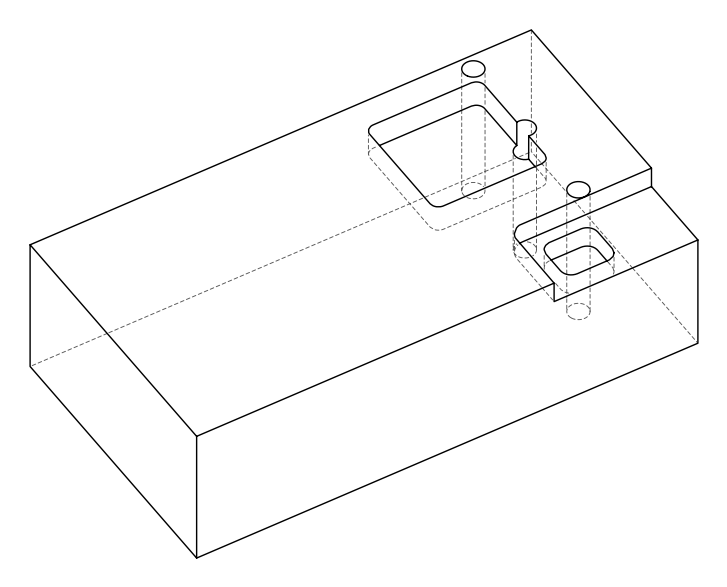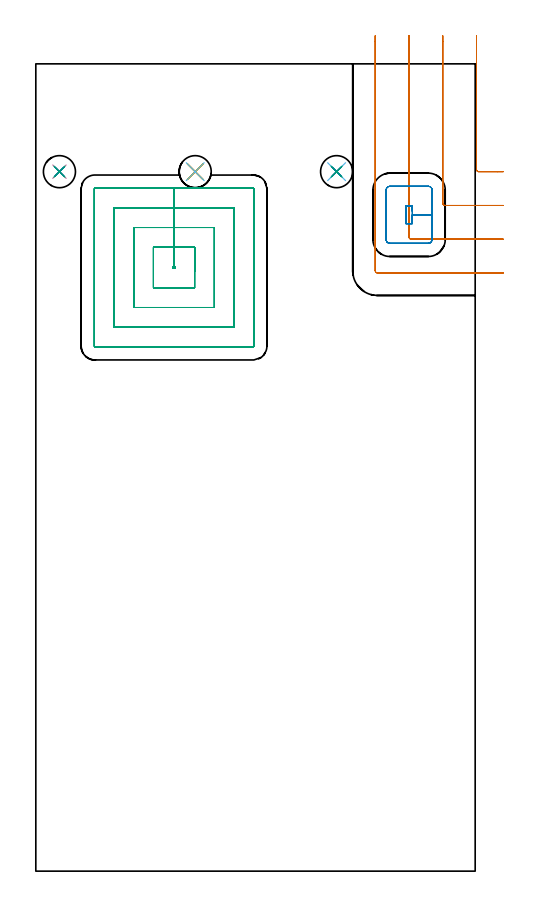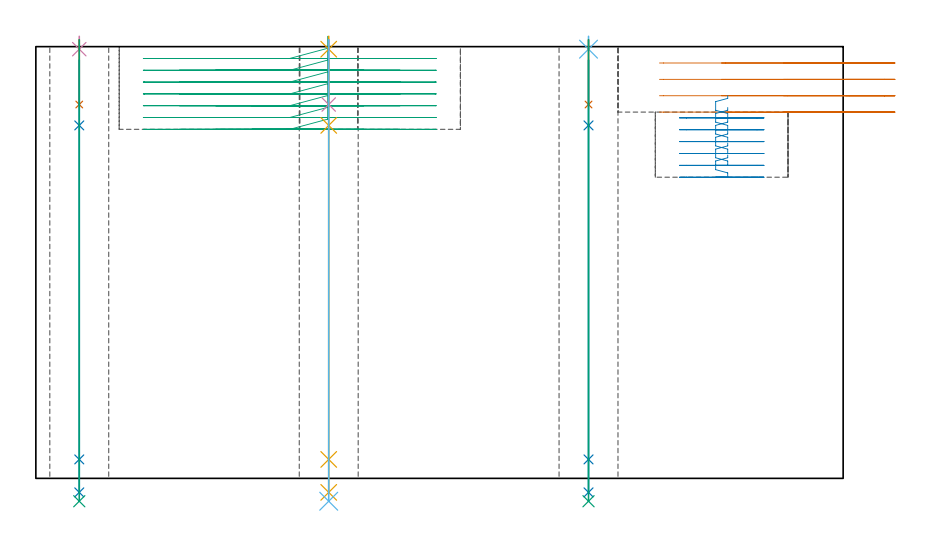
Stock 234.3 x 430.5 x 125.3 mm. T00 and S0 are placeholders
(PLAN: 15 operations, 11 tool changes, 24.6 min)
(1 MILL_CORNER_NOTCH_RECTANGULAR | CORNER_NOTCH_RECTANGULAR | UGT0201_106 | Follow Part, ap 6, ae 75% | 4.91 min | 152528 mm3)
(2 MILL_RECTANGULAR_POCKET | POCKET_RECTANGULAR_STRAIGHT | UGT0201_132 | Follow Part, ap 3.5, ae 75% | 2.33 min | 31011 mm3)
(3 MILL_RECTANGULAR_POCKET_1 | POCKET_RECTANGULAR_STRAIGHT_1 | UGT0201_132 | Follow Part, ap 3.5, ae 75% | 13.6 min | 233217 mm3)
(4 SPOT_DRILL | STEP1HOLE | NXT0321_9005460120000 | 0.03 min | 5 mm3)
(5 SPOT_DRILL_1 | STEP1HOLE_1 | NXT0321_9005460120000 | 0.03 min | 13 mm3)
(6 SPOT_DRILL_2 | STEP1HOLE_2 | NXT0321_9005460120000 | 0.03 min | 2 mm3)
(7 DRILL_BLIND_HOLE_INTO_CENTER | STEP1HOLE | NXT0301_083 | 0.08 min | 1503 mm3)
(8 GUN_DRILL_THROUGH_HOLE | STEP1HOLE | UGT0307_008 | 0.62 min | 10371 mm3)
(9 DRILL_TO_ENLARGE_THROUGH_HOLE | STEP1HOLE | UGT0301_242 | 0.54 min | 16841 mm3)
(10 DRILL_BLIND_HOLE_INTO_CENTER_1 | STEP1HOLE_1 | NXT0301_083 | 0.08 min | 1050 mm3)
(11 GUN_DRILL_THROUGH_HOLE_1 | STEP1HOLE_1 | UGT0307_008 | 0.62 min | 10141 mm3)
(12 DRILL_TO_ENLARGE_THROUGH_HOLE_1 | STEP1HOLE_1 | UGT0301_242 | 0.54 min | 15504 mm3)
(13 DRILL_BLIND_HOLE_INTO_CENTER_2 | STEP1HOLE_2 | NXT0301_083 | 0.08 min | 1481 mm3)
(14 GUN_DRILL_THROUGH_HOLE_2 | STEP1HOLE_2 | UGT0307_008 | 0.62 min | 10399 mm3)
(15 DRILL_TO_ENLARGE_THROUGH_HOLE_2 | STEP1HOLE_2 | UGT0301_242 | 0.54 min | 16822 mm3)
(TOOL UGT0201_106 | End Mill 24 mm | D24 FL25 Z2)
(TOOL UGT0201_132 | Carbide End Mill 14.0 | D14 FL30 Z4)
(TOOL NXT0321_9005460120000 | NC Spot Drill, 142deg, 12mm, Carbide, Uncoated | D12 PA142 FL30 Z2)
(TOOL NXT0301_083 | Carbide Drill 11.2mm [860.1-1120-056A1-MM 2214] | D11.2 PA140 FL72 Z2)
(TOOL UGT0307_008 | Gun Drill 11 mm | D11 PA130 FL24 Z1)
(TOOL UGT0301_242 | Twist Drill 17.1 mm | D17.1 PA118 FL130 Z2)
(OP 1 MILL_CORNER_NOTCH_RECTANGULAR)
G17 G21 G94 G90
T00 M6
G54
G17 G0 G90 X235. Y445.48 S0 M3
G43 Z135.3 H0
Z120.55
G94 G1 Y442.48 F250.
Y374.194 F500.
G3 X236.194 Y373. R1.2
G1 X246.3
X249.3 F250.
G0 Z135.3
X217. Y445.5
Z120.55
G1 Y442.5
Y356.194 F500.
G3 X218.194 Y355. R1.2
G1 X246.3
X249.3 F250.
G0 Z135.3
X199. Y445.5
Z120.55
G1 Y442.5
Y338.194 F500.
G3 X200.194 Y337. R1.2
G1 X246.3
X249.3 F250.
G0 Z135.3
X181. Y445.5
Z120.55
G1 Y442.5
Y320.195 F500.
G3 X182.195 Y319. R1.2
G1 X246.3
X249.3 F250.
G0 Z135.3
X235. Y445.48
Z115.8
G1 Y442.48
Y374.194 F500.
G3 X236.194 Y373. R1.2
G1 X246.3
X249.3 F250.
G0 Z135.3
X217. Y445.5
Z115.8
G1 Y442.5
Y356.194 F500.
G3 X218.194 Y355. R1.2
G1 X246.3
X249.3 F250.
G0 Z135.3
X199. Y445.5
Z115.8
G1 Y442.5
Y338.194 F500.
G3 X200.194 Y337. R1.2
G1 X246.3
X249.3 F250.
G0 Z135.3
X181. Y445.5
Z115.8
G1 Y442.5
Y320.195 F500.
G3 X182.195 Y319. R1.2
G1 X246.3
X249.3 F250.
G0 Z135.3
X235. Y445.48
Z111.05
G1 Y442.48
Y374.194 F500.
G3 X236.194 Y373. R1.2
G1 X246.3
X249.3 F250.
G0 Z135.3
X217. Y445.5
Z111.05
G1 Y442.5
Y356.194 F500.
G3 X218.194 Y355. R1.2
G1 X246.3
X249.3 F250.
G0 Z135.3
X199. Y445.5
Z111.05
G1 Y442.5
Y338.194 F500.
G3 X200.194 Y337. R1.2
G1 X246.3
X249.3 F250.
G0 Z135.3
X181. Y445.5
Z111.05
G1 Y442.5
Y320.195 F500.
G3 X182.195 Y319. R1.2
G1 X246.3
X249.3 F250.
G0 Z135.3
X235. Y445.48
Z106.3
G1 Y442.48
Y374.194 F500.
G3 X236.194 Y373. R1.2
G1 X246.3
X249.3 F250.
G0 Z135.3
X217. Y445.5
Z106.3
G1 Y442.5
Y356.194 F500.
G3 X218.194 Y355. R1.2
G1 X246.3
X249.3 F250.
G0 Z135.3
X199. Y445.5
Z106.3
G1 Y442.5
Y338.194 F500.
G3 X200.194 Y337. R1.2
G1 X246.3
X249.3 F250.
G0 Z135.3
X181. Y445.5
Z106.3
G1 Y442.5
Y320.195 F500.
G3 X182.195 Y319. R1.2
G1 X246.3
X249.3 F250.
G0 Z135.3
M5
M2
(OP 2 MILL_RECTANGULAR_POCKET)
G17 G21 G94 G90
T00 M6
G54
G17 G0 G90 X200.8 Y351.745 S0 M3
G43 Z135.3 H0
Z111.073
G94 G1 Y354.7 Z110.281 F250.
X197.3 Z109.343
Y345.3 Z106.824
X200.8 Z105.887
Y350. Z104.627
Y354.7 F500.
X197.3
Y345.3
X200.8
Y350.
X211.3
Y363.2
G3 X209.3 Y365.2 R2.
G1 X188.8
G3 X186.8 Y363.2 R2.
G1 Y336.8
G3 X188.8 Y334.8 R2.
G1 X209.3
G3 X211.3 Y336.8 R2.
G1 Y350.
Y351.
G0 X200.8 Y351.745 Z107.627
G1 Y354.7 Z106.836 F250.
X197.3 Z105.898
Y345.3 Z103.379
X200.8 Z102.441
Y350. Z101.182
Y354.7 F500.
X197.3
Y345.3
X200.8
Y350.
X211.3
Y363.2
G3 X209.3 Y365.2 R2.
G1 X188.8
G3 X186.8 Y363.2 R2.
G1 Y336.8
G3 X188.8 Y334.8 R2.
G1 X209.3
G3 X211.3 Y336.8 R2.
G1 Y350.
Y351.
G0 X200.8 Y351.745 Z104.182
G1 Y354.7 Z103.39 F250.
X197.3 Z102.452
Y345.3 Z99.934
X200.8 Z98.996
Y350. Z97.736
Y354.7 F500.
X197.3
Y345.3
X200.8
Y350.
X211.3
Y363.2
G3 X209.3 Y365.2 R2.
G1 X188.8
G3 X186.8 Y363.2 R2.
G1 Y336.8
G3 X188.8 Y334.8 R2.
G1 X209.3
G3 X211.3 Y336.8 R2.
G1 Y350.
Y351.
G0 X200.8 Y351.745 Z100.736
G1 Y354.7 Z99.945 F250.
X197.3 Z99.007
Y345.3 Z96.488
X200.8 Z95.55
Y350. Z94.291
Y354.7 F500.
X197.3
Y345.3
X200.8
Y350.
X211.3
Y363.2
G3 X209.3 Y365.2 R2.
G1 X188.8
G3 X186.8 Y363.2 R2.
G1 Y336.8
G3 X188.8 Y334.8 R2.
G1 X209.3
G3 X211.3 Y336.8 R2.
G1 Y350.
Y351.
G0 X200.8 Y351.745 Z97.291
G1 Y354.7 Z96.499 F250.
X197.3 Z95.561
Y345.3 Z93.043
X200.8 Z92.105
Y350. Z90.845
Y354.7 F500.
X197.3
Y345.3
X200.8
Y350.
X211.3
Y363.2
G3 X209.3 Y365.2 R2.
G1 X188.8
G3 X186.8 Y363.2 R2.
G1 Y336.8
G3 X188.8 Y334.8 R2.
G1 X209.3
G3 X211.3 Y336.8 R2.
G1 Y350.
Y351.
G0 X200.8 Y351.745 Z93.845
G1 Y354.7 Z93.054 F250.
X197.3 Z92.116
Y345.3 Z89.597
X200.8 Z88.659
Y350. Z87.4
Y354.7 F500.
X197.3
Y345.3
X200.8
Y350.
X211.3
Y363.2
G3 X209.3 Y365.2 R2.
G1 X188.8
G3 X186.8 Y363.2 R2.
G1 Y336.8
G3 X188.8 Y334.8 R2.
G1 X209.3
G3 X211.3 Y336.8 R2.
G1 Y350.
Y351.
G0 Z135.3
M5
M2
(OP 3 MILL_RECTANGULAR_POCKET_1)
G17 G21 G94 G90
T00 M6
G54
G17 G0 G90 X84.7 Y319.708 S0 M3
G43 Z135.3 H0
Z128.3
G94 G1 Y332.7 Z124.819 F250.
X73.7 Z121.871
Y322.2
X73.2 F500.
Y321.6
X74.2
Y322.2
X73.7
Y332.7
X62.7
Y311.1
X84.7
Y332.7
X73.7
Y343.2
X52.2
Y300.6
X95.2
Y343.2
X73.7
Y353.7
X41.7
Y290.1
X105.7
Y353.7
X73.7
Y364.2
X31.5
G3 X31.2 Y363.9 R0.3
G1 Y279.9
G3 X31.5 Y279.6 R0.3
G1 X115.9
G3 X116.2 Y279.9 R0.3
G1 Y363.9
G3 X115.9 Y364.2 R0.3
G1 X73.7
X72.7
G0 X84.7 Y319.708 Z124.871
G1 Y332.7 Z121.39 F250.
X73.7 Z118.443
Y322.2
X73.2 F500.
Y321.6
X74.2
Y322.2
X73.7
Y332.7
X62.7
Y311.1
X84.7
Y332.7
X73.7
Y343.2
X52.2
Y300.6
X95.2
Y343.2
X73.7
Y353.7
X41.7
Y290.1
X105.7
Y353.7
X73.7
Y364.2
X31.5
G3 X31.2 Y363.9 R0.3
G1 Y279.9
G3 X31.5 Y279.6 R0.3
G1 X115.9
G3 X116.2 Y279.9 R0.3
G1 Y363.9
G3 X115.9 Y364.2 R0.3
G1 X73.7
X72.7
G0 X84.7 Y319.708 Z121.443
G1 Y332.7 Z117.962 F250.
X73.7 Z115.014
Y322.2
X73.2 F500.
Y321.6
X74.2
Y322.2
X73.7
Y332.7
X62.7
Y311.1
X84.7
Y332.7
X73.7
Y343.2
X52.2
Y300.6
X95.2
Y343.2
X73.7
Y353.7
X41.7
Y290.1
X105.7
Y353.7
X73.7
Y364.2
X31.5
G3 X31.2 Y363.9 R0.3
G1 Y279.9
G3 X31.5 Y279.6 R0.3
G1 X115.9
G3 X116.2 Y279.9 R0.3
G1 Y363.9
G3 X115.9 Y364.2 R0.3
G1 X73.7
X72.7
G0 X84.7 Y319.708 Z118.014
G1 Y332.7 Z114.533 F250.
X73.7 Z111.586
Y322.2
X73.2 F500.
Y321.6
X74.2
Y322.2
X73.7
Y332.7
X62.7
Y311.1
X84.7
Y332.7
X73.7
Y343.2
X52.2
Y300.6
X95.2
Y343.2
X73.7
Y353.7
X41.7
Y290.1
X105.7
Y353.7
X73.7
Y364.2
X31.5
G3 X31.2 Y363.9 R0.3
G1 Y279.9
G3 X31.5 Y279.6 R0.3
G1 X115.9
G3 X116.2 Y279.9 R0.3
G1 Y363.9
G3 X115.9 Y364.2 R0.3
G1 X73.7
X72.7
G0 X84.7 Y319.708 Z114.586
G1 Y332.7 Z111.105 F250.
X73.7 Z108.157
Y322.2
X73.2 F500.
Y321.6
X74.2
Y322.2
X73.7
Y332.7
X62.7
Y311.1
X84.7
Y332.7
X73.7
Y343.2
X52.2
Y300.6
X95.2
Y343.2
X73.7
Y353.7
X41.7
Y290.1
X105.7
Y353.7
X73.7
Y364.2
X31.5
G3 X31.2 Y363.9 R0.3
G1 Y279.9
G3 X31.5 Y279.6 R0.3
G1 X115.9
G3 X116.2 Y279.9 R0.3
G1 Y363.9
G3 X115.9 Y364.2 R0.3
G1 X73.7
X72.7
G0 X84.7 Y319.708 Z111.157
G1 Y332.7 Z107.676 F250.
X73.7 Z104.729
Y322.2
X73.2 F500.
Y321.6
X74.2
Y322.2
X73.7
Y332.7
X62.7
Y311.1
X84.7
Y332.7
X73.7
Y343.2
X52.2
Y300.6
X95.2
Y343.2
X73.7
Y353.7
X41.7
Y290.1
X105.7
Y353.7
X73.7
Y364.2
X31.5
G3 X31.2 Y363.9 R0.3
G1 Y279.9
G3 X31.5 Y279.6 R0.3
G1 X115.9
G3 X116.2 Y279.9 R0.3
G1 Y363.9
G3 X115.9 Y364.2 R0.3
G1 X73.7
X72.7
G0 X84.7 Y319.708 Z107.729
G1 Y332.7 Z104.247 F250.
X73.7 Z101.3
Y322.2
X73.2 F500.
Y321.6
X74.2
Y322.2
X73.7
Y332.7
X62.7
Y311.1
X84.7
Y332.7
X73.7
Y343.2
X52.2
Y300.6
X95.2
Y343.2
X73.7
Y353.7
X41.7
Y290.1
X105.7
Y353.7
X73.7
Y364.2
X31.5
G3 X31.2 Y363.9 R0.3
G1 Y279.9
G3 X31.5 Y279.6 R0.3
G1 X115.9
G3 X116.2 Y279.9 R0.3
G1 Y363.9
G3 X115.9 Y364.2 R0.3
G1 X73.7
X72.7
G0 Z135.3
M5
M2
(OP 4 SPOT_DRILL)
G17 G21 G94 G90
T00 M6
G54
G17 G0 G90 X12.6 Y373. S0 M3
G43 Z135.3 H0
G94 G81 G98 Z124.564 F250. R128.3
G80
M5
M2
(OP 5 SPOT_DRILL_1)
G17 G21 G94 G90
T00 M6
G54
G17 G0 G90 X85. Y373. S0 M3
G43 Z135.3 H0
G94 G81 G98 Z124.564 F250. R128.3
G80
M5
M2
(OP 6 SPOT_DRILL_2)
G17 G21 G94 G90
T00 M6
G54
G17 G0 G90 X160.4 Y373. S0 M3
G43 Z135.3 H0
G94 G81 G98 Z124.564 F250. R128.3
G80
M5
M2
(OP 7 DRILL_BLIND_HOLE_INTO_CENTER)
G17 G21 G94 G90
T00 M6
G54
G17 G0 G90 X12.6 Y373. S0 M3
G43 Z135.3 H1
G94 G81 G98 Z108.5 F250. R127.3
G80
M5
M2
(OP 8 GUN_DRILL_THROUGH_HOLE)
G17 G21 G94 G90
T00 M6
G54
G17 G0 G90 X12.6 Y373. M8
G43 Z135.3 H0
Z121.403
S716 M3
G94 G1 Z102.437 F125. M26
G4 X.084
Z5.5 F250.
G4 X.084
Z-4.065 F125.
G4 X.084
M5
M9
G0 Z121.403
Z135.3
M2
(OP 9 DRILL_TO_ENLARGE_THROUGH_HOLE)
G17 G21 G94 G90
T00 M6
G54
G17 G0 G90 X12.6 Y373. S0 M3
G43 Z135.3 H0
G94 G73 G98 Z-6.637 F250. Q16.492 R127.3
G80
M5
M2
(OP 10 DRILL_BLIND_HOLE_INTO_CENTER_1)
G17 G21 G94 G90
T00 M6
G54
G17 G0 G90 X85. Y373. S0 M3
G43 Z135.3 H1
G94 G81 G98 Z108.5 F250. R127.3
G80
M5
M2
(OP 11 GUN_DRILL_THROUGH_HOLE_1)
G17 G21 G94 G90
T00 M6
G54
G17 G0 G90 X85. Y373. M8
G43 Z135.3 H0
Z121.403
S716 M3
G94 G1 Z102.437 F125. M26
G4 X.084
Z5.5 F250.
G4 X.084
Z-4.065 F125.
G4 X.084
M5
M9
G0 Z121.403
Z135.3
M2
(OP 12 DRILL_TO_ENLARGE_THROUGH_HOLE_1)
G17 G21 G94 G90
T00 M6
G54
G17 G0 G90 X85. Y373. S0 M3
G43 Z135.3 H0
G94 G73 G98 Z-6.637 F250. Q16.492 R127.3
G80
M5
M2
(OP 13 DRILL_BLIND_HOLE_INTO_CENTER_2)
G17 G21 G94 G90
T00 M6
G54
G17 G0 G90 X160.4 Y373. S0 M3
G43 Z135.3 H1
G94 G81 G98 Z108.5 F250. R127.3
G80
M5
M2
(OP 14 GUN_DRILL_THROUGH_HOLE_2)
G17 G21 G94 G90
T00 M6
G54
G17 G0 G90 X160.4 Y373. M8
G43 Z135.3 H0
Z121.403
S716 M3
G94 G1 Z102.437 F125. M26
G4 X.084
Z5.5 F250.
G4 X.084
Z-4.065 F125.
G4 X.084
M5
M9
G0 Z121.403
Z135.3
M2
(OP 15 DRILL_TO_ENLARGE_THROUGH_HOLE_2)
G17 G21 G94 G90
T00 M6
G54
G17 G0 G90 X160.4 Y373. S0 M3
G43 Z135.3 H0
G94 G73 G98 Z-6.637 F250. Q16.492 R127.3
G80
M5
M2
